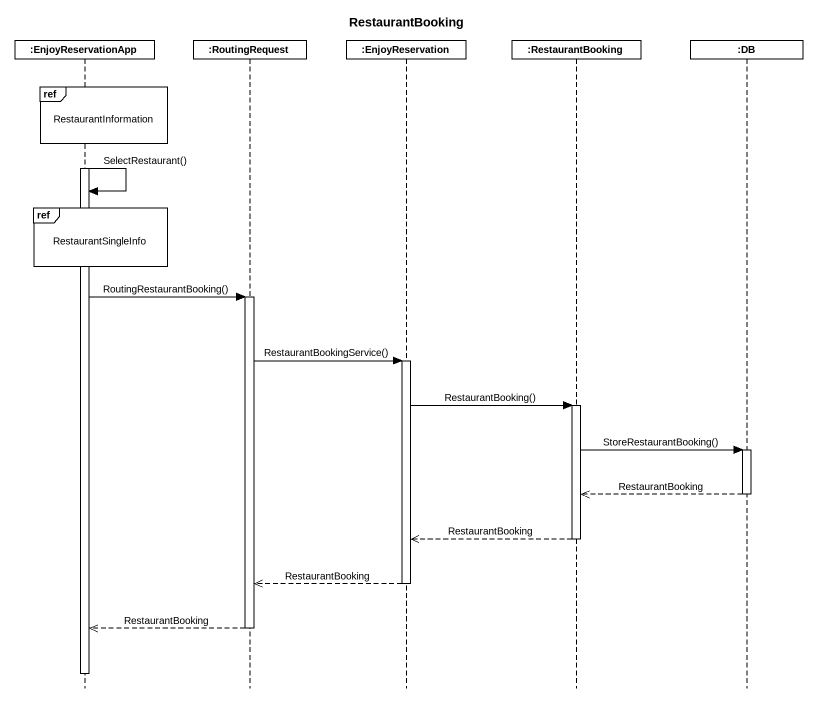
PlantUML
@startuml
title RestaurantBooking
hide footbox
participant ":EnjoyReservationApp" as EnjoyReservationApp
participant ":RoutingRequest" as RoutingRequest
participant ":EnjoyReservation" as EnjoyReservation
participant ":RestaurantBooking" as RestaurantBooking
participant ":DB" as DB

ref over EnjoyReservationApp : RestaurantInformation
activate EnjoyReservationApp
EnjoyReservationApp -> EnjoyReservationApp : SelectRestaurant()
ref over EnjoyReservationApp : RestaurantSingleInfo
EnjoyReservationApp -> RoutingRequest : RoutingRestaurantBooking()
activate RoutingRequest
RoutingRequest -> EnjoyReservation : RestaurantBookingService()
activate EnjoyReservation
EnjoyReservation -> RestaurantBooking : RestaurantBooking()
activate RestaurantBooking
RestaurantBooking -> DB : StoreRestaurantBooking()
activate DB
DB -->> RestaurantBooking : RestaurantBooking
deactivate DB
RestaurantBooking -->> EnjoyReservation : RestaurantBooking
deactivate RestaurantBooking
EnjoyReservation -->> RoutingRequest : RestaurantBooking
deactivate EnjoyReservation
RoutingRequest -->> EnjoyReservationApp : RestaurantBooking
deactivate RoutingRequest
deactivate EnjoyReservationApp
@enduml
